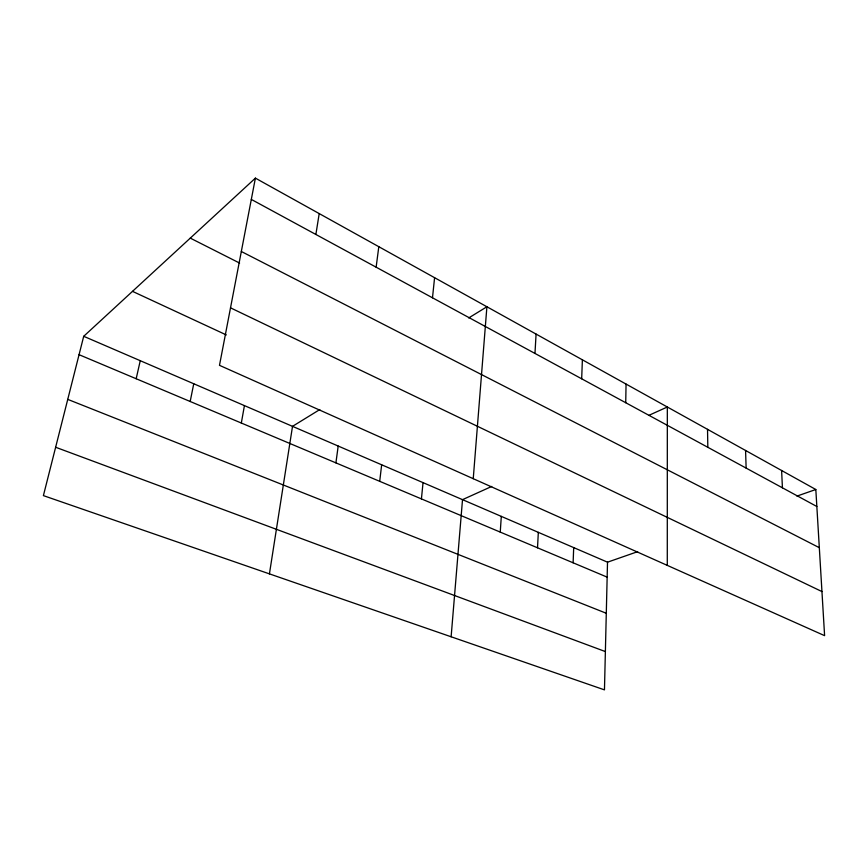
<?xml version="1.0" encoding="UTF-8"?>
<svg xmlns="http://www.w3.org/2000/svg" width="868" height="868" viewBox="0 0 868 868"><rect width="100%" height="100%" fill="white"/><g stroke="black" fill="none" stroke-linecap="round" stroke-linejoin="round"><path stroke-width="1.3" d="M667.286 565.372L667.329 407.005L649.08 415.251M625.73 402.719L626.056 384.079M83.708 336.307L607.513 562.182L604.464 689.865L43.4 495.617L83.708 336.307L255.398 178.135L815.822 489.509L824.6 635.658L219.485 365.33L255.398 178.135M573.119 562.8L573.694 547.599M581.679 378.806L582.385 359.808M537.52 547.806L538.323 532.344M534.97 353.439L536.077 334.082M500.25 532.106L501.303 516.384M473.244 478.691L486.905 306.762L468.709 317.948M451.121 636.776L462.514 499.653L491.733 486.438M421.425 498.905L423.041 482.63M432.492 297.789L434.586 277.684M379.707 481.328L381.66 464.781M376.137 267.181L378.806 246.696M335.905 462.872L338.195 446.043M269.427 573.867L292.516 426.34L319.793 409.566M315.876 234.468L319.207 213.582M241.326 423.031L244.429 405.606M190.179 401.493L193.748 383.754M136.178 378.741L140.258 360.687M607.513 562.182L637.644 551.668M796.922 496.105L815.822 489.509M55.639 447.259L605.376 651.575M67.747 399.378L606.298 613.264M79.064 354.686L607.155 577.133M132.5 291.355L226.331 334.929M230.519 307.836L821.953 591.575M190.287 238.125L239.59 263.069M241.326 251.492L819.316 547.686M251.319 199.412L816.842 506.5M781.612 470.499L782.426 487.805M745.569 450.47L746.133 468.102M707.529 429.334L707.821 447.302"/></g></svg>
